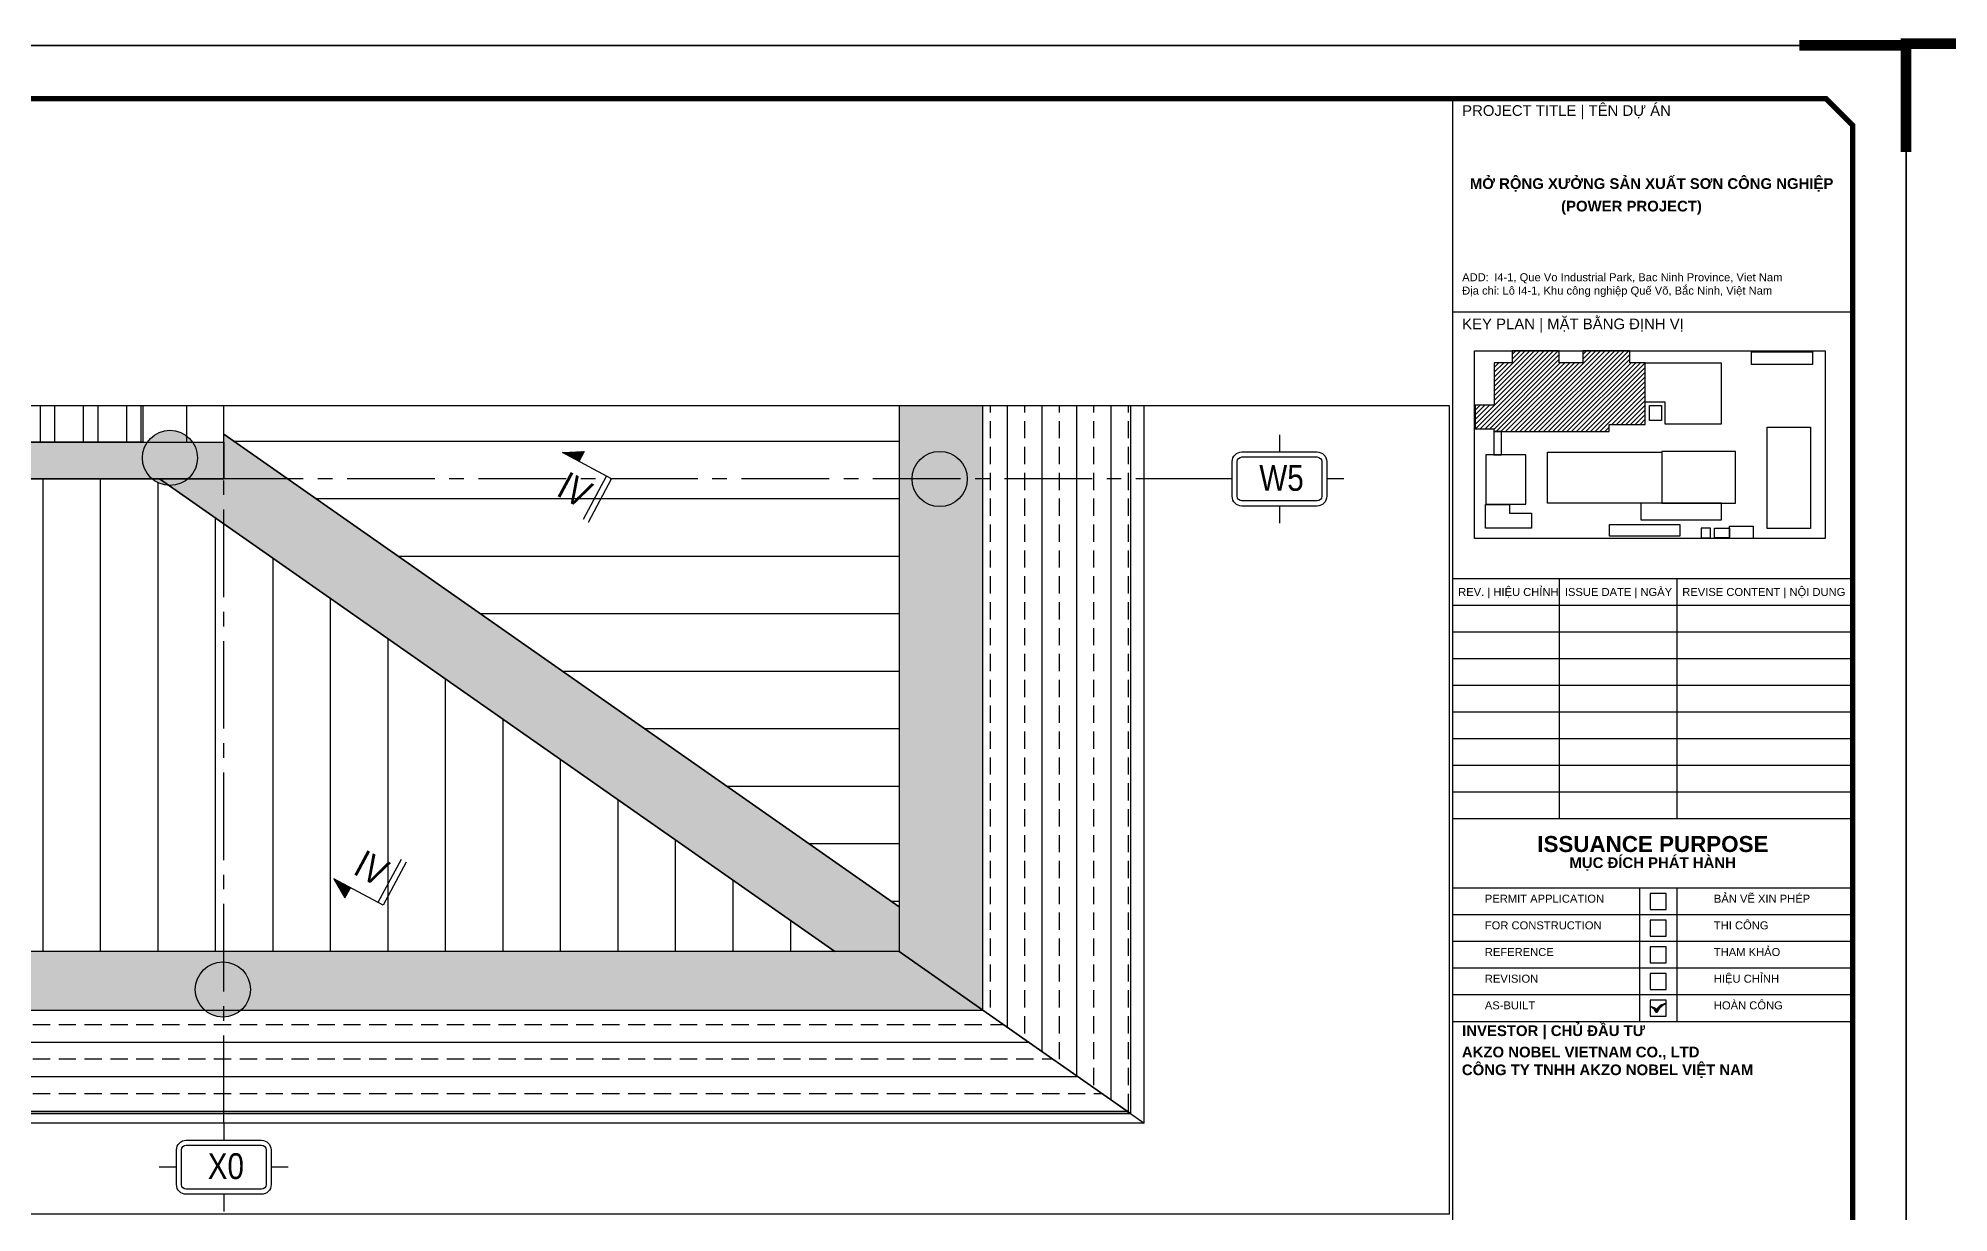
# Model space of a CAD drawing. Header units: inches. Extents: x 340055 to 349452, y -34649 to -30845.
# Drawn here: x 346527.7 to 346943, y -33073.2 to -32817.8 of the extents above; entities that cross this region are included whole.
import ezdxf
from ezdxf.enums import TextEntityAlignment as Align

# ---------------------------------------------------------------- set-up
doc = ezdxf.new("R2010")
doc.units = ezdxf.units.IN
doc.header["$MEASUREMENT"] = 0
doc.linetypes.add('CENTER2', pattern=[28.574999999999996, 19.05, -3.174999999999999, 3.174999999999999, -3.174999999999999])
for name, color, linetype in [('1', 1, 'Continuous'), ('2', 2, 'Continuous'), ('3', 3, 'Continuous'), ('7', 7, 'Continuous'), ('8', 8, 'Continuous'), ('flashing', 6, 'Continuous'), ('NET IN', 3, 'Continuous'), ('ROOFING', 4, 'Continuous'), ('XRF-A-RF PLAN$0$TITLE-TEXT', 130, 'Continuous')]:
    doc.layers.add(name, color=color, linetype=linetype)
for name, color, linetype, lineweight in [('TL-TIILE BLOCK A2$0$TL-TITLE BLOCK - TEXT @ 1', 7, 'Continuous', 25), ('TL-TIILE BLOCK A2$0$TL-TITLE BLOCK 1', 7, 'Continuous', 50), ('TL-TIILE BLOCK A2$0$TL-TITLE BLOCK 2', 7, 'Continuous', 25), ('TL-TITLE BLOCK - TEXT', 7, 'Continuous', 25), ('XRF-A-RF PLAN$0$TL- Brick wall', 132, 'Continuous', 15), ('XRF-A-RF PLAN$0$TL-layout', 140, 'Continuous', 15)]:
    doc.layers.add(name, color=color, linetype=linetype, lineweight=lineweight)
doc.styles.add('hx2', font='')
doc.styles.add('TL-TIILE BLOCK A2$0$MEP-TEXT T.BLOCK 1', font='arial.ttf', dxfattribs={"height": 1.5})
doc.styles.add('TL-TIILE BLOCK A2$0$MEP-TEXT T.BLOCK 2', font='arial.ttf')
doc.styles.add('TL-TIILE BLOCK A2$0$MEP-TEXT T.BLOCK 3', font='arial.ttf', dxfattribs={"height": 3})
doc.styles.get('hx2').set_extended_font_data('.VnArial NarrowH')
pattern_1 = [(45, (-952576.5877128906, 123196.4519497423), (-0.8838834764831842, 2.651650429449553), [0, -2.5])]

# ---------------------------------------------------------------- blocks, each defined once
blk = doc.blocks.new('TENTRUC')
at = {"layer": '7'}
for p, q in [((0, 8.266970550139376), (0, 10.26494275186996)), ((-7.478138170845339, 5.132471375931345), (-5.48016596911475, 5.132471375931345)), ((5.480165968998334, 5.132471375931345), (7.478138170787133, 5.132471375931345)), ((0, 0), (0, 1.997972201737866))]:
    blk.add_line(p, q, dxfattribs=at)
blk.add_lwpolyline([(-4.356290969124529, 8.266970550139376), (4.356290969066321, 8.266970550139376, -0.4142135623730951), (5.480165968998334, 7.143095550134603), (5.480165968998334, 3.121847201728087, -0.4142135623731356), (4.356290969066321, 1.997972201737866), (-4.356290969124529, 1.997972201737866, -0.4142135623730951), (-5.48016596911475, 3.121847201728087), (-5.48016596911475, 7.143095550134603, -0.4142135623730951)], format="xyb", close=True, dxfattribs=at)
at = {"layer": '8', "ltscale": 15}
blk.add_lwpolyline([(-4.356290969124529, 7.684228657955828), (4.356290969066321, 7.684228657955828, -0.4142135623730951), (4.897424076916648, 7.143095550134603), (4.897424076916648, 3.121847201728087, -0.4142135623731794), (4.356290969066321, 2.580714093906863), (-4.356290969124529, 2.580714093921415, -0.4142135623730951), (-4.897424076974856, 3.121847201728087), (-4.897424076974856, 7.143095550134603, -0.4142135623730951)], format="xyb", close=True, dxfattribs=at)
at = {"layer": '3', "style": 'hx2'}
blk.add_attdef('TR', text='', height=2.904000000000001, dxfattribs=at).set_placement((-0.1556105660274625, 3.826916686033655), align=Align.CENTER)
blk = doc.blocks.new('MC')
at = {"layer": '2'}
h = blk.add_hatch(dxfattribs=at)
h.set_pattern_fill('ANSI31', color=256, style=0)
h.set_pattern_definition([(45, (0, 0), (-0.08838834764831843, 0.08838834764831845), [])])
h.paths.add_polyline_path([(-113.4720927102076, 4283.204289166561), (-115.9326739816104, 4283.204289166561), (-113.4720927102076, 4279.142198009507)])
for p, q in [((-102.8559880260891, 4291.261915282061), (-113.4720927102076, 4291.261915282061)), ((-113.4720927102076, 4291.261915282061), (-113.4720927102076, 4279.142198009506)), ((-102.8559880260891, 4290.01539968064), (-113.4720927102076, 4290.01539968064)), ((-113.4720927102076, 4279.142198009506), (-115.9326739816102, 4283.204289166561)), ((-115.9326739816102, 4283.204289166561), (-113.4720927102076, 4283.204289166561))]:
    blk.add_line(p, q, dxfattribs=at)
blk = doc.blocks.new('*U132')
at = {"layer": '2'}
h = blk.add_hatch(dxfattribs=at)
h.set_pattern_fill('ANSI31', color=256, scale=0.6666666666660603, angle=-90.00000000000001, style=0)
h.set_pattern_definition([(315, (-2846.550649038605, 14.31137532139165), (0.05892556509882538, 0.05892556509882535), [])])
h.paths.add_polyline_path([(8.9188770698388, 89.95943712812739), (8.9188770698388, 91.59982464239447), (6.2108162984714, 89.95943712812739)])
for p, q in [((6.21081629847049, 89.95943712812736), (8.9188770698388, 91.59982464239427)), ((8.9188770698388, 91.59982464239427), (8.9188770698388, 89.95943712812736)), ((14.29062781350012, 89.95943712812736), (6.21081629847049, 89.95943712812736)), ((13.45961741255405, 82.88203400538818), (13.45961741255405, 89.95943712812736)), ((14.29062781350012, 82.88203400538818), (14.29062781350012, 89.95943712812736))]:
    blk.add_line(p, q, dxfattribs=at)
at = {"layer": '1', "xscale": -0.6666666666660461, "yscale": 0.6666666666660461, "zscale": 0.6666666666660603, "rotation": 270}
blk.add_blockref('MC', (-2846.550649038605, 95.52035129570713), dxfattribs=at)
at = {"style": 'hx2'}
for tag, p in [('A', (10.33653742893875, 84.05539948287519)), ('B', (10.28110825316071, 21.81567465446615))]:
    blk.add_attdef(tag, text='', height=4, dxfattribs=at).set_placement(p, align=Align.CENTER)
blk = doc.blocks.new('kt kien truc 1')
at = {"layer": 'TL-TIILE BLOCK A2$0$TL-TITLE BLOCK 2'}
h = blk.add_hatch(color=256, dxfattribs=at)
edge = h.paths.add_edge_path(flags=0)
edge.add_arc((549.2139918450921, 238.0123342127508), 2.366782411324562, 97.45215675905098, 148.1980778255848, ccw=False)
edge.add_arc((550.6404515332106, 237.0086335589203), 3.77234239109412, 117.3554627199894, 155.6927561452269)
edge.add_arc((545.3434936211415, 238.0292343677957), 1.933709643236496, 15.97547494096757, 63.33892493670959)
edge.add_arc((546.0383090538016, 238.1769748931256), 1.589796122815128, 42.920130800001516, 83.757719073408, ccw=False)
at = {"layer": 'TL-TITLE BLOCK - TEXT', "ltscale": 5}
h = blk.add_hatch(dxfattribs=at)
h.set_pattern_fill('ANSI31', color=252, scale=5)
h.set_pattern_definition([(45, (0.6056589822655951, 1.008431430836026), (-0.4419417382415922, 0.4419417382415922), [])])
h.paths.add_polyline_path([(545.1177861023643, 360.5188746352139), (542.2223066576844, 360.5188746352139), (542.2223066576844, 362.7441854701592), (533.3820605613091, 362.7441854701592), (533.3820605613091, 360.489272985706), (528.9963997413324, 360.489272985706), (528.9963997413324, 362.7441854701592), (520.1529842012496, 362.7441854701592), (520.1529842012496, 360.489272985706), (516.807868826867, 360.489272985706), (516.807868826867, 352.5540765176358), (513.2383765987797, 352.5560307979113), (513.2383765987797, 348.1560257390624), (516.7033966225081, 348.1560257390624), (516.7033984195259, 347.5972761715466), (538.3249932594535, 347.5972761715466), (538.3249932594535, 348.9171593409388), (545.1177861023643, 348.9171593409388)])
at = {"layer": 'Defpoints', "color": 8, "const_width": 2}
for points in [[(0, 400), (0, 420), (20, 420)], [(594, 400), (594, 420), (574, 420)]]:
    blk.add_lwpolyline(points, dxfattribs=at)
at = {"layer": 'Defpoints', "color": 8}
blk.add_lwpolyline([(0, 0), (594, 0), (594, 420), (0, 420)], close=True, dxfattribs=at)
at = {"layer": 'TL-TIILE BLOCK A2$0$TL-TITLE BLOCK 1', "const_width": 1}
blk.add_lwpolyline([(20, 10), (579, 10), (584, 15), (584, 405), (579, 410), (20, 410), (15, 405), (15, 15)], close=True, dxfattribs=at)
at = {"layer": 'TL-TIILE BLOCK A2$0$TL-TITLE BLOCK 2'}
for p, q in [((509, 410), (509, 10)), ((584, 370), (509, 370)), ((584, 320), (509, 320)), ((584, 320), (509, 320)), ((529, 320), (529, 275)), ((551, 320), (551, 275)), ((584, 315), (509, 315)), ((584, 310), (509, 310)), ((584, 305), (509, 305)), ((584, 300), (509, 300)), ((584, 295), (509, 295)), ((584, 290), (509, 290)), ((584, 285), (509, 285)), ((584, 280), (509, 280)), ((584, 275), (509, 275)), ((584, 262), (509, 262)), ((544, 262), (544, 237)), ((551, 262), (551, 237)), ((584, 257), (509, 257)), ((584, 252), (509, 252)), ((584, 247), (509, 247)), ((584, 242), (509, 242)), ((509, 237), (584, 237))]:
    blk.add_line(p, q, dxfattribs=at)
for points in [[(549, 261), (546, 261), (546, 258), (549, 258)], [(549, 256), (546, 256), (546, 253), (549, 253)], [(549, 251), (546, 251), (546, 248), (549, 248)], [(549, 246), (546, 246), (546, 243), (549, 243)], [(549, 241), (546, 241), (546, 238), (549, 238)]]:
    blk.add_lwpolyline(points, close=True, dxfattribs=at)
for centre, radius, start, end in [((550.6404515332106, 237.0086335589203), 3.77234239109412, 117.3554627231242, 155.6927561454837), ((549.2139918450921, 238.0123342127508), 2.366782411324562, 97.45215675719368, 148.1980778286963), ((546.0383090538016, 238.1769748931256), 1.589796122815128, 42.92013079818864, 83.7577190750383), ((545.3434936211415, 238.0292343677957), 1.933709643236496, 15.975474942857, 63.33892493793503)]:
    blk.add_arc(centre, radius, start, end, dxfattribs=at)
at = {"layer": 'TL-TITLE BLOCK - TEXT'}
for points in [[(513.0843749086725, 362.7441854701592), (578.8247749086495, 362.7441854701592), (578.8247749086495, 327.5695950043512), (513.0843749086725, 327.5695950043512)], [(565.0197749086492, 362.5901854701592), (576.4597749086479, 362.5901854701592), (576.4597749086479, 360.1701854701591), (565.0197749086492, 360.1701854701591)], [(545.9193340437341, 352.4767265426361), (548.1417643045697, 352.4767265426361), (548.1417643045697, 349.709275947921), (545.9193340437341, 349.709275947921)], [(518.1422005906679, 347.597173416777), (516.7033938057248, 347.597173416777), (516.7033938057248, 343.2695654701594), (518.1422005906679, 343.2695654701594)], [(567.9435752685094, 348.4325254701591), (576.1077749086489, 348.4325254701591), (576.1077749086489, 329.4465254701593), (567.9435752685094, 329.4465254701593)], [(548.2175679407246, 334.1771854262329), (562.0211425900561, 334.1771854262329), (562.0211425900561, 343.8571738350647), (548.2175679407246, 343.8571738350647)], [(522.740003228113, 343.2695654701594), (515.200189953488, 343.2695654701594), (515.200189953488, 334.0295654701595), (522.740003228113, 334.0295654701595)], [(526.7742643045694, 343.7691515726769), (548.2183425899239, 343.7691515726769), (548.2183425899239, 334.1771854262329), (526.7742643045694, 334.1771854262329)], [(544.2583425900357, 331.0971854701579), (559.3833309549555, 331.0971854701579), (559.3833309549555, 334.1771854701587), (544.2583425900357, 334.1771854701587)], [(538.3955244535391, 330.1801447864741), (551.595524453538, 330.1801447864741), (551.595524453538, 327.9801447864742), (538.3955244535391, 327.9801447864742)], [(557.3258380792267, 329.4927254701596), (555.557225030585, 329.4927254701596), (555.557225030585, 327.7241124215179), (557.3258380792267, 327.7241124215179)], [(558.0677521888811, 329.4927254701596), (560.9277521888798, 329.4927254701596), (560.9277521888798, 327.6858654701596), (558.0677521888811, 327.6858654701596)], [(560.9277521888798, 329.8858654701592), (565.3277521888795, 329.8858654701592), (565.3277521888795, 327.5978654701591), (560.9277521888798, 327.5978654701591)]]:
    blk.add_lwpolyline(points, close=True, dxfattribs=at)
for points in [[(545.1177861023643, 360.5188746352139), (542.2223066576844, 360.5188746352139), (542.2223066576844, 362.7441854701592), (533.3820605613091, 362.7441854701592), (533.3820605613091, 360.489272985706), (528.9963997413324, 360.489272985706), (528.9963997413324, 362.7441854701592), (520.1529842012496, 362.7441854701592), (520.1529842012496, 360.489272985706), (516.807868826867, 360.489272985706), (516.807868826867, 352.5540765176358), (513.2383765987797, 352.5560307979113), (513.2383765987797, 348.1560257390624), (516.7033966225081, 348.1560257390624), (516.7033984195259, 347.5972761715466), (538.3249932594535, 347.5972761715466), (538.3249932594535, 348.9171593409388), (545.1177861023643, 348.9171593409388), (545.1177861023643, 360.5188746352139)], [(545.1177861023643, 360.5188746352139), (559.3417941812022, 360.5188746352139), (559.3417941812022, 349.0275254910659), (548.8609472751341, 349.0275254910659), (548.8609472751341, 353.1412935113785), (545.1177861023643, 353.1412935113785), (545.1177861023643, 360.5188746352139)], [(515.1896699635508, 333.9601523785545), (519.6860387102242, 333.9601523785545), (519.6792643045683, 332.2911254701596), (523.7696699635508, 332.2924454701592), (523.7696699635508, 329.4927254701556), (515.1896699635508, 329.4927254701556), (515.1896699635508, 333.9601523785545), (515.1896699635508, 333.9601523785545)]]:
    blk.add_lwpolyline(points, dxfattribs=at)
at = {"layer": 'TL-TIILE BLOCK A2$0$TL-TITLE BLOCK - TEXT @ 1', "attachment_point": 1}
for s, width, heights, insert, char_height, style in [('PROJECT TITLE | TÊN DỰ ÁN', 66.54820784047115, [0], (510.7830321226938, 408.7947269506867), 2, 'TL-TIILE BLOCK A2$0$MEP-TEXT T.BLOCK 2'), ('\\pi0.50923;{\\fArial|b1|i0|c0|p34;MỞ RỘNG XƯỞNG SẢN XUẤT SƠN CÔNG NGHIỆP}', 68.8383701581688, [0], (511.7206365273505, 395.1045713495096), 2, 'TL-TIILE BLOCK A2$0$MEP-TEXT T.BLOCK 3'), ('\\pi0.50924;{\\fArial|b1|i0|c0|p34;(POWER PROJECT)}', 32.16893061262726, [0], (528.8229266895269, 390.8801033829131), 2, 'TL-TIILE BLOCK A2$0$MEP-TEXT T.BLOCK 3'), ('ADD:^II4-1, Que Vo Industrial Park, Bac Ninh Province, Viet Nam ', 66.54820784047115, [0], (510.7830321226938, 377.2947269506867), 1.5, 'TL-TIILE BLOCK A2$0$MEP-TEXT T.BLOCK 1'), ('Địa chỉ: Lô I4-1, Khu công nghiệp Quế Võ, Bắc Ninh, Việt Nam', 66.54820784047115, [0], (510.7830321226938, 374.7947269506867), 1.5, 'TL-TIILE BLOCK A2$0$MEP-TEXT T.BLOCK 1'), ('KEY PLAN | MẶT BẰNG ĐỊNH VỊ', 66.54820784047115, [0], (510.7830321226938, 368.7947269506867), 2, 'TL-TIILE BLOCK A2$0$MEP-TEXT T.BLOCK 2'), ('REV. | HIỆU CHỈNH', 37.61800927431796, [0], (510.0384513858444, 318.2947269506867), 1.5, 'TL-TIILE BLOCK A2$0$MEP-TEXT T.BLOCK 1'), ('ISSUE DATE | NGÀY', 37.61800927431796, [0], (530.0384513858444, 318.2947269506867), 1.5, 'TL-TIILE BLOCK A2$0$MEP-TEXT T.BLOCK 1'), ('REVISE CONTENT | NỘI DUNG', 37.61800927431796, [0], (552.0384513858444, 318.2947269506867), 1.5, 'TL-TIILE BLOCK A2$0$MEP-TEXT T.BLOCK 1'), ('\\pi11.8638;{\\fArial|b1|i0|c0|p34;ISSUANCE PURPOSE}', 66.54820784047115, [0], (513.0139460923456, 271.7947269506867), 3, 'TL-TIILE BLOCK A2$0$MEP-TEXT T.BLOCK 3'), ('\\pi17.8812;{\\fArial|b1|i0|c0|p34;MỤC ĐÍCH PHÁT HÀNH}', 66.54820784047115, [0], (513.0139460923456, 267.7947269506867), 2, 'TL-TIILE BLOCK A2$0$MEP-TEXT T.BLOCK 2'), ('PERMIT APPLICATION ', 44.99455841291456, [0], (515.0384513858444, 260.7947269506867), 1.5, 'TL-TIILE BLOCK A2$0$MEP-TEXT T.BLOCK 1'), ('BẢN VẼ XIN PHÉP', 44.99455841291456, [0], (557.9686990590562, 260.7947269506867), 1.5, 'TL-TIILE BLOCK A2$0$MEP-TEXT T.BLOCK 1'), ('FOR CONSTRUCTION', 44.99455841291456, [0], (515.0384513858444, 255.7947269506867), 1.5, 'TL-TIILE BLOCK A2$0$MEP-TEXT T.BLOCK 1'), ('THI CÔNG', 44.99455841291456, [0], (557.9686990590562, 255.7947269506867), 1.5, 'TL-TIILE BLOCK A2$0$MEP-TEXT T.BLOCK 1'), ('REFERENCE ', 44.99455841291456, [0], (515.0384513858444, 250.7947269506867), 1.5, 'TL-TIILE BLOCK A2$0$MEP-TEXT T.BLOCK 1'), ('THAM KHẢO', 44.99455841291456, [0], (557.9686990590562, 250.7947269506867), 1.5, 'TL-TIILE BLOCK A2$0$MEP-TEXT T.BLOCK 1'), ('REVISION', 44.99455841291456, [1.552182810368349], (515.0384513858444, 245.7947269506867), 1.5, 'TL-TIILE BLOCK A2$0$MEP-TEXT T.BLOCK 1'), ('HIỆU CHỈNH', 44.99455841291456, [1.552182810368349], (557.9686990590562, 245.7947269506867), 1.5, 'TL-TIILE BLOCK A2$0$MEP-TEXT T.BLOCK 1'), ('AS-BUILT ', 44.99455841291456, [0], (515.0384513858444, 240.7947269506867), 1.5, 'TL-TIILE BLOCK A2$0$MEP-TEXT T.BLOCK 1'), ('HOÀN CÔNG', 44.99455841291456, [0], (557.9686990590562, 240.7947269506867), 1.5, 'TL-TIILE BLOCK A2$0$MEP-TEXT T.BLOCK 1'), ('{\\fArial|b1|i0|c0|p34;INVESTOR | CHỦ ĐẦU TƯ}', 66.54820784047115, [0], (510.7830321226938, 236.2947269506867), 2, 'TL-TIILE BLOCK A2$0$MEP-TEXT T.BLOCK 2'), ('\\pi5.64586;{\\fArial|b1|i0|c0|p34;AKZO NOBEL VIETNAM CO., LTD\\PCÔNG TY TNHH AKZO NOBEL VIỆT NAM}', 66.54820784047115, [0], (505.0884846016852, 232.2947269506867), 2, 'TL-TIILE BLOCK A2$0$MEP-TEXT T.BLOCK 2')]:
    blk.add_mtext_dynamic_manual_height_columns(s, width=width, gutter_width=15, heights=heights, dxfattribs=dict(at, insert=insert, char_height=char_height, style=style))

msp = doc.modelspace()

# ---------------------------------------------------------------- hatches: boundary and pattern name
h = msp.add_hatch()
h.set_pattern_fill('ANSI33', color=94, scale=30, angle=45, style=0)
h.set_pattern_definition([(90, (-952576.5877128906, 123196.4519497423), (-7.5, 1.332267629550188e-15), []), (90, (-952572.8377128969, 123200.201949736), (-7.5, 1.332267629550188e-15), [3.75, -1.875])])
h.paths.add_polyline_path([(346733.02963336, -33029.12809644642), (346765.1273241595, -33051.59652442287), (346765.1273241595, -32897.64265165906), (346733.0296333631, -32897.64265165906)])
at = {"true_color": 0xe7eb14}
h = msp.add_hatch(color=2, dxfattribs=at)
edge = h.paths.add_edge_path()
edge.add_arc((346556.3501832137, -32909.05948869974), 5.996099314210144, 0, 360)
at = {"true_color": 0x26e8e5}
msp.add_hatch(color=4, dxfattribs=at).paths.add_polyline_path([(346554.103423304, -32913.64475265), (346568.0537541698, -32913.6445021067), (346568.053129958, -32903.87906492956), (346714.8642475717, -33006.64705041639), (346714.8647147108, -33016.37410041637), (346700.859004553, -33016.37386260467)])
at = {"true_color": 0xe7eb14}
h = msp.add_hatch(color=2, dxfattribs=at)
edge = h.paths.add_edge_path()
edge.add_arc((346723.6431945705, -32913.64475271959), 5.996099314210144, 0, 360)
h = msp.add_hatch(color=2, dxfattribs=at)
edge = h.paths.add_edge_path()
edge.add_arc((346567.8531241338, -33024.61366841488), 5.996099314210144, 0, 360)
h = msp.add_hatch()
h.set_pattern_fill('ANSI33', color=94, scale=30, angle=135, style=0)
h.set_pattern_definition([(180, (-952576.5877128906, 123196.4519497423), (-1.332267629550188e-15, -7.5), []), (180, (-952580.3377128843, 123200.201949736), (-1.332267629550188e-15, -7.5), [3.75, -1.875])])
h.paths.add_polyline_path([(346765.1273241595, -33051.59652442281), (346733.0296333875, -33029.12809646563), (346265.0241178541, -33029.12809646565), (346265.0241178541, -33051.59652442281)])
at = {"layer": 'flashing', "true_color": 0xfa051e}
h = msp.add_hatch(dxfattribs=at)
h.set_pattern_fill('DOTS', color=1, scale=40, angle=45, style=0)
h.set_pattern_definition(pattern_1)
h.paths.add_polyline_path([(346733.0296333875, -32897.64265165906), (346714.8590126637, -32897.64265165906), (346714.8647147108, -33016.37410041637), (346733.0296333875, -33029.12809646569)])
h.paths.add_polyline_path([(346733.0296333875, -33029.12809646563), (346714.8093314828, -33016.37385991905), (346265.0241178541, -33016.37394650793), (346265.0241178541, -33029.12809646565)])
h = msp.add_hatch(dxfattribs=at)
h.set_pattern_fill('DOTS', color=1, scale=40, angle=45, style=0)
h.set_pattern_definition(pattern_1)
h.paths.add_polyline_path([(346568.0532427887, -32913.63627985501), (346568.0532427887, -32905.64423580639), (346265.0241178541, -32905.6337654886), (346265.0241178541, -32913.62580953722)])
at = {"layer": 'ROOFING'}
h = msp.add_hatch(dxfattribs=at)
h.set_pattern_fill('ANSI32', color=256, scale=25, angle=45, style=0)
h.set_pattern_definition([(90, (13246.96128804801, 5671.281324535899), (-9.375, 1.77635683940025e-15), []), (90, (13250.08628804277, 5674.406324530655), (-9.375, 1.77635683940025e-15), [])])
h.paths.add_polyline_path([(346550.453630043, -32897.64265165906), (346471.5680488579, -32897.64265165906), (346471.5680488579, -32905.64090203231), (346550.4536300431, -32905.64362770135)])
h = msp.add_hatch(dxfattribs=at)
h.set_pattern_fill('ANSI31', color=3, scale=100, angle=135, style=0)
h.set_pattern_definition([(180, (11891.25075078086, 4332.091616260135), (-2.664535259100376e-15, -12.5), [])])
h.paths.add_polyline_path([(346714.8597811604, -32913.64475271959), (346582.0040849362, -32913.64475271959), (346714.8642475717, -33006.64705041634)])
h.paths.add_polyline_path([(346714.8590126637, -32897.64265165906), (346568.0537541698, -32897.64265165905), (346568.0537541698, -32903.87950187863), (346582.0040849362, -32913.64475271959), (346714.8597811604, -32913.64475271959)])
h = msp.add_hatch(dxfattribs=at)
h.set_pattern_fill('ANSI31', color=3, scale=100, angle=45, style=0)
h.set_pattern_definition([(90, (11891.25075078086, 4332.091616260135), (-12.5, 2.664535259100376e-15), [])])
h.paths.add_polyline_path([(346568.0537541698, -32923.41000272246), (346556.1121473912, -32915.05086132487, -0.166642247426849), (346552.4864336288, -32913.64475271959), (346340.723407143, -32913.64475271959, -0.4787174453162092), (346331.3823512139, -32913.64475271959), (346265.0241178541, -32913.64475271959), (346265.0241178541, -33016.37386260467), (346568.0537541698, -33016.37386260466)])
h.paths.add_polyline_path([(346493.9538783116, -32975.20738069073), (346467.0298241469, -32986.70432203703), (346440.0298241468, -32975.20738069076), (346455.0298241468, -32975.20738069076), (346455.0298241468, -32952.68148652624), (346479.0298241468, -32952.68148652624), (346479.0298241468, -32975.20738069076)], flags=16)
h.paths.add_polyline_path([(346568.0537541698, -32923.41000272245), (346568.0537541698, -33016.37386260467), (346700.8590037195, -33016.37386260467)])
h.paths.add_polyline_path([(346430.288066804, -32971.2448066208, 0.4142135623730951), (346431.288066804, -32970.2448066208), (346431.288066804, -32958.7364337234, 0.4142135623730951), (346430.288066804, -32957.7364337234), (346340.7805613404, -32957.7364337234, 0.4142135623717322), (346339.7805613404, -32958.73643372339), (346339.7805613403, -32970.2448066208, 0.4142135623730951), (346340.7805613403, -32971.2448066208)], flags=16)

# ---------------------------------------------------------------- linework, layer by layer
at = {"color": 8, "linetype": 'CENTER2'}
for p, q in [((346568.0537541698, -33053.64475284997), (346568.0537541698, -32897.64265165906)), ((346785.3444805348, -32913.64475271959), (346265.0241178541, -32913.64475271959))]:
    msp.add_line(p, q, dxfattribs=at)
at = {"color": 4, "true_color": 0x26e8e5}
for points in [[(346714.8642475717, -32897.64265165906), (346714.8642475717, -33006.64705041639), (346568.0537541698, -32903.87950187863), (346568.0537518114, -32897.64265165906)], [(346554.103423304, -32913.64475265), (346568.0537541698, -32913.6445021067), (346568.053129958, -32903.87906492956), (346714.8642475717, -33006.64705041639), (346714.8647147108, -33016.37410041637), (346700.859004553, -33016.37386260467), (346554.1034247145, -32913.64475264997)]]:
    msp.add_lwpolyline(points, dxfattribs=at)
at = {"color": 94}
for points in [[(346765.1273241595, -32897.64265165906), (346765.1273241595, -33051.59652442287), (346733.02963336, -33029.12809644642), (346733.0296333631, -32897.64265165906)], [(346265.0241178541, -33029.12809646565), (346733.0296333875, -33029.12809646563), (346765.1273241595, -33051.59652442281), (346265.0241178541, -33051.59652442281)]]:
    msp.add_lwpolyline(points, dxfattribs=at)
at = {"color": 8}
msp.add_lwpolyline([(346265.0241178541, -32913.6445021067), (346554.1030667963, -32913.6445021067), (346700.8590037195, -33016.37386260467), (346265.0241178541, -33016.37386260467)], dxfattribs=at)
at = {"color": 2, "true_color": 0xe7eb14}
for centre in [(346556.3501832137, -32909.05948869974), (346723.6431945705, -32913.64475271959), (346567.8531241338, -33024.61366841488)]:
    msp.add_circle(centre, 5.996099314210144, dxfattribs=at)
at = {"layer": 'flashing'}
for points in [[(346550.453630043, -32897.64265165906), (346550.453630043, -32905.64474716323), (346560.0533566299, -32905.64474716323), (346560.0533566299, -32897.64265165906)], [(346765.1273241595, -32897.64265165906), (346765.1273241595, -33051.59652442287), (346768.0533589854, -33053.64475284997), (346768.0533589854, -32897.64265165906)], [(346265.0241178541, -33051.59652442284), (346765.1273241595, -33051.59652442281), (346768.0533589854, -33053.64475284997), (346265.0241178541, -33053.64475284997)]]:
    msp.add_lwpolyline(points, dxfattribs=at)
at = {"layer": 'flashing', "color": 1, "true_color": 0xfa051e}
for points in [[(346714.8590126637, -32897.64265165906), (346714.8647147108, -33016.37410041637), (346733.0296333875, -33029.12809646569), (346733.0296333875, -32897.64265165906)], [(346265.0241178541, -32905.6337654886), (346568.0532427887, -32905.64423580639), (346568.0532427887, -32913.63627985501), (346265.0241178541, -32913.62580953722)], [(346265.0241178541, -33029.12809646565), (346733.0296333875, -33029.12809646563), (346714.8093314828, -33016.37385991905), (346265.0241178541, -33016.37394650793)]]:
    msp.add_lwpolyline(points, dxfattribs=at)
at = {"layer": 'NET IN'}
for points in [[(346244.9100966022, -32819.40099872551), (346933.689963382, -32819.40099872551), (346933.689963382, -33306.00155257368), (346244.9100966022, -33306.00155257368)], [(346933.689963382, -32819.40099872551), (347622.4698301618, -32819.40099872551), (347622.4698301618, -33306.00155257368), (346933.689963382, -33306.00155257368)]]:
    msp.add_lwpolyline(points, close=True, dxfattribs=at)
at = {"layer": 'ROOFING', "color": 8}
msp.add_lwpolyline([(346265.0241178541, -32897.64265165906), (346834.3620471961, -32897.64265165906), (346834.3620471961, -33073.43257971751), (346265.0241178541, -33073.43257971751)], close=True, dxfattribs=at)
at = {"layer": 'ROOFING'}
msp.add_lwpolyline([(346471.5680488579, -32897.64265165906), (346550.453630043, -32897.64265165906), (346550.453630043, -32905.64474716323), (346471.5680488579, -32905.64474716323)], close=True, dxfattribs=at)
at = {"layer": 'XRF-A-RF PLAN$0$TITLE-TEXT', "lineweight": 0, "ltscale": 1e-09}
for p, q in [((346560.0533566299, -32905.6447471632), (346560.0533566299, -32897.64265165906)), ((346560.0533566299, -32905.6447471632), (346560.0533566299, -32897.64265165906)), ((346265.0241178541, -32905.6447471632), (346560.0533566299, -32905.6447471632)), ((346265.0241178541, -32905.6447471632), (346560.0533566299, -32905.6447471632))]:
    msp.add_line(p, q, dxfattribs=at)
at = {"layer": 'XRF-A-RF PLAN$0$TL- Brick wall', "lineweight": 0, "ltscale": 1e-09}
msp.add_line((346568.0537541698, -32913.64475271959), (346568.0537541698, -32897.64265165906), dxfattribs=at)
at = {"layer": 'XRF-A-RF PLAN$0$TL-layout', "lineweight": 0}
for p, q in [((346568.0534797446, -32913.6445021067), (346568.0534779464, -32897.64265165906)), ((346265.0241178541, -32913.6445021067), (346568.0534797446, -32913.6445021067))]:
    msp.add_line(p, q, dxfattribs=at)

# ---------------------------------------------------------------- block references
at = {"xscale": 1.499999999997174, "yscale": 1.499999999997174, "zscale": 1.499999999997174, "rotation": 331.803808769965}
msp.add_blockref('*U132', (346569.6803313352, -33022.44302023738), dxfattribs=at).add_auto_attribs({'B': 'IV', 'A': 'IV'})
at = {"layer": '3', "xscale": 1.159562065285868, "yscale": 1.159562065285868, "zscale": 1.159562065285868}
for p in [(346244.9100966022, -33306.41706614557), (346933.6899873526, -33306.00155257368)]:
    msp.add_blockref('kt kien truc 1', p, dxfattribs=at)
at = {"layer": '3'}
ref = msp.add_blockref('TENTRUC', (346797.4928906658, -32904.02136888971), dxfattribs=dict(at, xscale=1.875, yscale=1.875, zscale=1.875, rotation=180))
ref.add_attrib('TR', 'W5', dxfattribs={"layer": '0', "height": 5.625, "style": 'hx2'}).set_placement((346797.9406679243, -32916.21286544804), align=Align.CENTER)
ref = msp.add_blockref('TENTRUC', (346568.0537541698, -33053.64475284997), dxfattribs=dict(at, xscale=1.875, yscale=1.875, zscale=1.875, rotation=180))
ref.add_attrib('TR', 'X0', dxfattribs={"layer": '0', "height": 5.625, "style": 'hx2'}).set_placement((346568.5015314283, -33065.83624940828), align=Align.CENTER)

doc.saveas('drawing.dxf')
